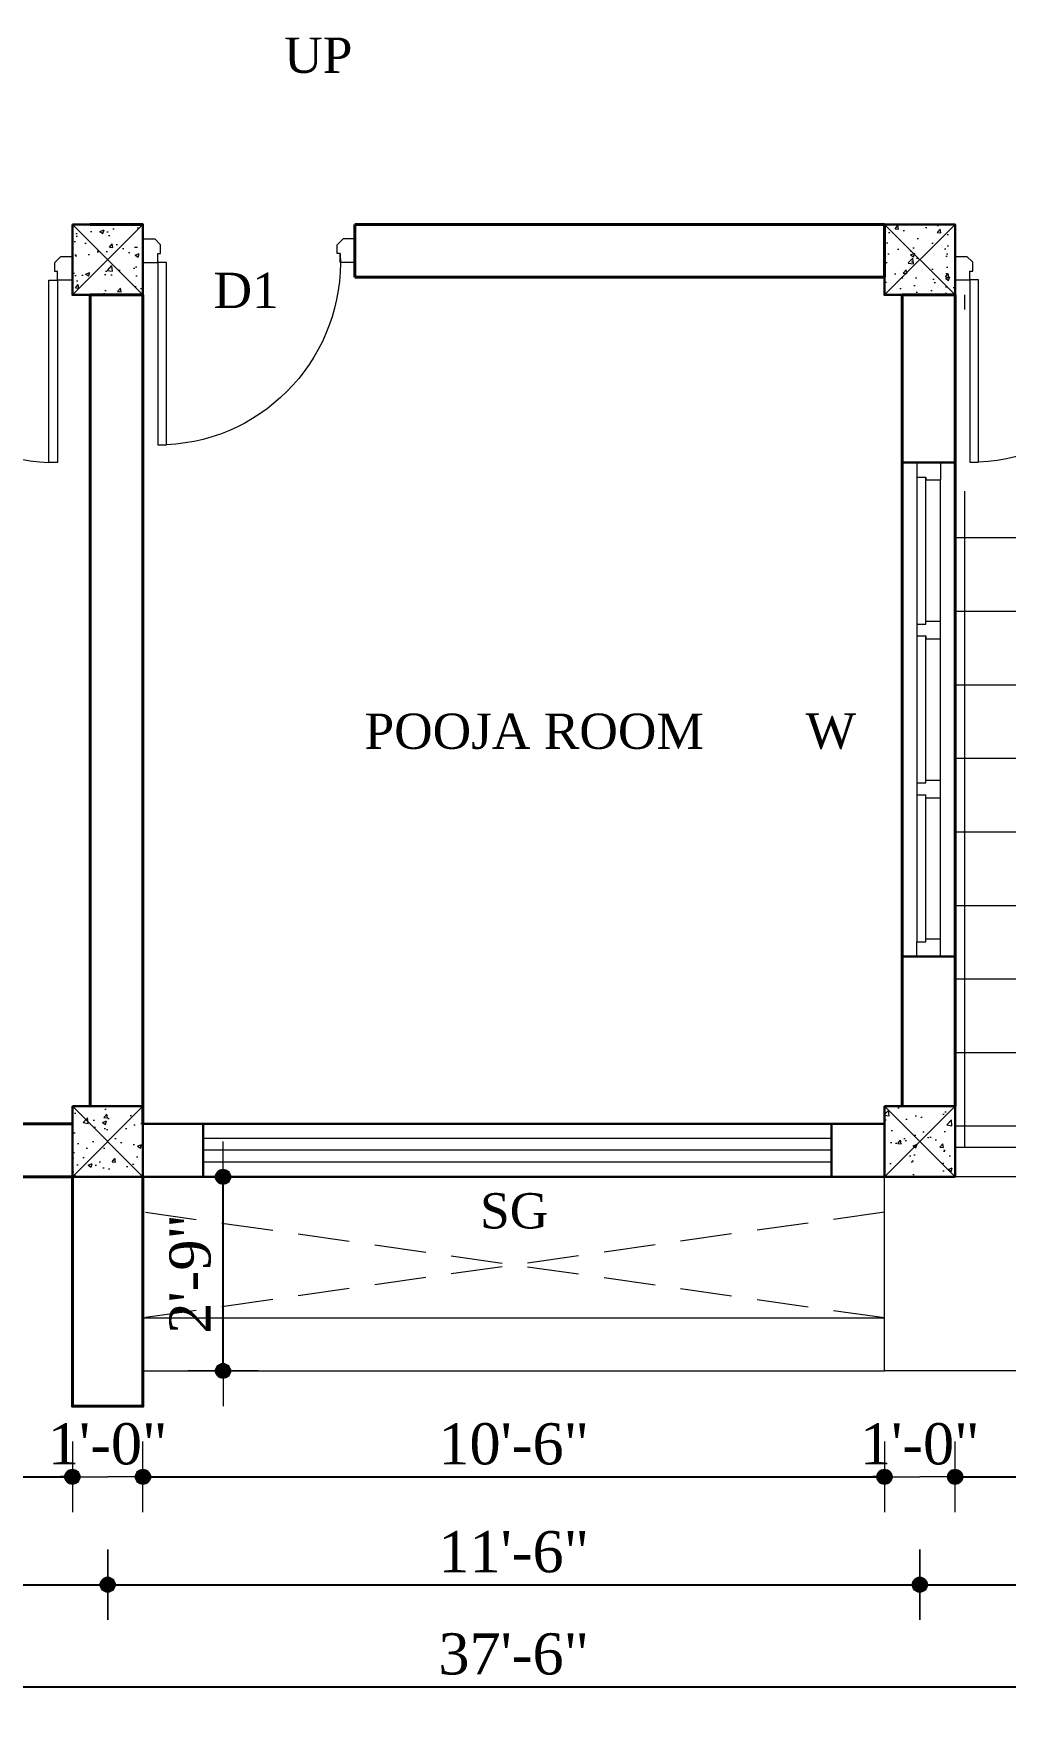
# Model space of a CAD drawing. Header units: inches. Extents: x 897 to 49934, y -34925 to -18564.
# Drawn here: x 18262.6 to 18427.7, y -23940.5 to -23653.5 of the extents above; entities that cross this region are included whole.
import ezdxf

# ---------------------------------------------------------------- set-up
doc = ezdxf.new("R2010")
doc.units = ezdxf.units.IN
doc.header["$LTSCALE"] = 35
doc.header["$MEASUREMENT"] = 0
doc.header["$PDMODE"] = 34
doc.linetypes.add('HIDDEN', pattern=[0.375, 0.25, -0.125])
for name, color, linetype, lineweight in [('SES- Door&Window', 21, 'Continuous', 15), ('SES-DIMENSION', 142, 'Continuous', 13), ('SES-HACTH', 8, 'Continuous', 13), ('SES-REBARS', 1, 'Continuous', 40), ('SES-Staircase', 134, 'Continuous', 13), ('SES-TEXT', 3, 'Continuous', 20), ('SES-Wall Plan', 6, 'Continuous', 30)]:
    doc.layers.add(name, color=color, linetype=linetype, lineweight=lineweight)
doc.styles.add('7 INCH', font='times.ttf', dxfattribs={"height": 7})
doc.styles.add('SES-ARAIL', font='times.ttf', dxfattribs={"height": 6})
doc.dimstyles.new('7 INCH', dxfattribs={"dimscale": 0, "dimtxt": 7, "dimasz": 1, "dimexe": 2, "dimexo": 9, "dimgap": 2, "dimtad": 1, "dimdec": 0, "dimzin": 3, "dimdsep": 46, "dimlunit": 4, "dimtxsty": '7 INCH', "dimblk": 'DIM', "dimcen": 3, "dimdle": 3, "dimse1": 1, "dimse2": 1, "dimclrd": 256, "dimclre": 256, "dimclrt": 7, "dimadec": 1, "dimazin": 2, "dimtfac": 1, "dimtdec": 0, "dimtix": 1, "dimtofl": 0, "dimtmove": 2, "dimatfit": 3, "dimldrblk": 'ARW', "dimfxl": 2, "dimfrac": 2, "dimtolj": 2, "dimtzin": 0, "dimarcsym": 0})

# ---------------------------------------------------------------- blocks, each defined once
blk = doc.blocks.new('c11')
at = {"layer": 'SES-HACTH', "linetype": 'ByBlock'}
h = blk.add_hatch(dxfattribs=at)
h.set_pattern_fill('AR-CONC', color=256)
h.set_pattern_definition([(50, (-20422.33, 19414.4167), (7.1726018, -0.6275213), [0.75, -8.25]), (355, (-20422.33, 19414.417), (-1.3875133, 7.5219213), [0.6, -6.6]), (100.451444, (-20421.732, 19414.3644), (5.7850885, 6.8943999), [0.637402, -7.0114211]), (46.1842, (-20422.33, 19416.417), (10.6724133, -1.6551928), [1.125, -12.375]), (96.635635, (-20421.441, 19416.279), (9.3466195, 9.741186), [0.9561034, -10.5171376]), (351.184164, (-20422.33, 19416.417), (9.3466195, 9.741186), [0.9, -9.9]), (21, (-20421.33, 19415.9167), (5.9690705, -4.0261889), [0.75, -8.25]), (326, (-20421.33, 19415.917), (2.4331533, 7.2515005), [0.6, -6.6]), (71.451445, (-20420.8325, 19415.581), (8.4022238, 3.2253115), [0.6374019, -7.0114211]), (37.5, (-20422.33, 19414.4167), (0.12159855, 3.32893854), [0, -6.52, 0, -6.7, 0, -6.625]), (7.5, (-20422.33, 19414.4167), (2.63069537, 3.9441171), [0, -3.82, 0, -6.37, 0, -2.525]), (327.5, (-20424.56, 19414.4167), (5.33822436, -0.22554872), [0, -2.5, 0, -7.8, 0, -10.35]), (317.5, (-20425.56, 19414.4167), (5.8318617, 1.0010498), [0, -3.25, 0, -5.18, 0, -7.35])])
h.paths.add_polyline_path([(-6, 6), (-6, -6), (6, -6), (6, 6)])
for p, q in [((-6, 6), (6, -6)), ((6, 6), (-6, -6))]:
    blk.add_line(p, q, dxfattribs=at)
at = {"layer": 'SES-Wall Plan', "linetype": 'ByBlock'}
blk.add_lwpolyline([(-6, 6), (6, 6), (6, -6), (-6, -6)], close=True, dxfattribs=at)
blk = doc.blocks.new('DIM')
at = {"layer": 'SES-DIMENSION'}
h = blk.add_hatch(color=256, dxfattribs=at)
h.paths.add_polyline_path([(0, 1.28), (0, 0), (1.28, 0, 0.414214)])
h.paths.add_polyline_path([(1.28, 0), (0, 0), (0, -1.28, 0.414214)])
h.paths.add_polyline_path([(0, 0), (-1.28, 0, 0.414214), (0, -1.28)])
h.paths.add_polyline_path([(0, 1.28, 0.414214), (-1.28, 0), (0, 0)])
for p, q in [((0, 6), (0, -6)), ((-6, 0), (6, 0))]:
    blk.add_line(p, q, dxfattribs=at)
blk.add_circle((0, 0), 1.28, dxfattribs=at)
blk = doc.blocks.new('*D717')
at = {"layer": 'Defpoints', "color": 0, "linetype": 'ByBlock', "transparency": 16777216}
for p in [(18131.19, -23847.83), (18269.19, -23847.83), (18269.19, -23898.83)]:
    blk.add_point(p, dxfattribs=at)
at = {"layer": 'SES-DIMENSION', "linetype": 'ByBlock', "lineweight": -2, "transparency": 16777216}
blk.add_line((18132.19, -23898.83), (18268.19, -23898.83), dxfattribs=at)
at = {"layer": 'SES-DIMENSION', "linetype": 'ByBlock', "lineweight": -2, "transparency": 16777216, "rotation": 180}
blk.add_blockref('DIM', (18131.19, -23898.83), dxfattribs=at)
at = {"layer": 'SES-DIMENSION', "linetype": 'ByBlock', "lineweight": -2, "transparency": 16777216}
blk.add_blockref('DIM', (18269.19, -23898.83), dxfattribs=at)
at = {"layer": 'SES-DIMENSION', "color": 7, "linetype": 'ByBlock', "transparency": 16777216, "insert": (18200.19, -23893.27), "char_height": 7, "attachment_point": 5, "style": '7 INCH'}
blk.add_mtext('\\A2;11\'-6"', dxfattribs=at)
blk = doc.blocks.new('ARW')
at = {"layer": 'SES-DIMENSION'}
blk.add_lwpolyline([(10, 0, 0, 6, 0), (0, 0, 0, 0, 0), (10, 0, 0, 0, 0)], format="xyseb", dxfattribs=at)
blk = doc.blocks.new('*D718')
at = {"layer": 'Defpoints', "color": 0, "linetype": 'ByBlock', "transparency": 16777216}
for p in [(18269.19, -23847.83), (18281.19, -23847.83), (18281.19, -23898.83)]:
    blk.add_point(p, dxfattribs=at)
at = {"layer": 'SES-DIMENSION', "linetype": 'ByBlock', "lineweight": -2, "transparency": 16777216}
for p, q in [((18268.19, -23898.83), (18267.19, -23898.83)), ((18282.19, -23898.83), (18283.19, -23898.83))]:
    blk.add_line(p, q, dxfattribs=at)
blk.add_blockref('DIM', (18269.19, -23898.83), dxfattribs=at)
at = {"layer": 'SES-DIMENSION', "linetype": 'ByBlock', "lineweight": -2, "transparency": 16777216, "rotation": 180}
blk.add_blockref('DIM', (18281.19, -23898.83), dxfattribs=at)
at = {"layer": 'SES-DIMENSION', "color": 7, "linetype": 'ByBlock', "transparency": 16777216, "insert": (18275.19, -23893.27), "char_height": 7, "attachment_point": 5, "style": '7 INCH'}
blk.add_mtext('\\A2;1\'-0"', dxfattribs=at)
blk = doc.blocks.new('*D719')
at = {"layer": 'Defpoints', "color": 0, "linetype": 'ByBlock', "transparency": 16777216}
for p in [(18407.19, -23844.83), (18281.19, -23847.83), (18407.19, -23898.83)]:
    blk.add_point(p, dxfattribs=at)
at = {"layer": 'SES-DIMENSION', "linetype": 'ByBlock', "lineweight": -2, "transparency": 16777216}
blk.add_line((18282.19, -23898.83), (18406.19, -23898.83), dxfattribs=at)
at = {"layer": 'SES-DIMENSION', "linetype": 'ByBlock', "lineweight": -2, "transparency": 16777216, "rotation": 180}
blk.add_blockref('DIM', (18281.19, -23898.83), dxfattribs=at)
at = {"layer": 'SES-DIMENSION', "linetype": 'ByBlock', "lineweight": -2, "transparency": 16777216}
blk.add_blockref('DIM', (18407.19, -23898.83), dxfattribs=at)
at = {"layer": 'SES-DIMENSION', "color": 7, "linetype": 'ByBlock', "transparency": 16777216, "insert": (18344.19, -23893.27), "char_height": 7, "attachment_point": 5, "style": '7 INCH'}
blk.add_mtext('\\A2;10\'-6"', dxfattribs=at)
blk = doc.blocks.new('*D720')
at = {"layer": 'Defpoints', "color": 0, "linetype": 'ByBlock', "transparency": 16777216}
for p in [(18407.19, -23844.83), (18419.19, -23847.83), (18419.19, -23898.83)]:
    blk.add_point(p, dxfattribs=at)
at = {"layer": 'SES-DIMENSION', "linetype": 'ByBlock', "lineweight": -2, "transparency": 16777216}
for p, q in [((18406.19, -23898.83), (18405.19, -23898.83)), ((18420.19, -23898.83), (18421.19, -23898.83))]:
    blk.add_line(p, q, dxfattribs=at)
blk.add_blockref('DIM', (18407.19, -23898.83), dxfattribs=at)
at = {"layer": 'SES-DIMENSION', "linetype": 'ByBlock', "lineweight": -2, "transparency": 16777216, "rotation": 180}
blk.add_blockref('DIM', (18419.19, -23898.83), dxfattribs=at)
at = {"layer": 'SES-DIMENSION', "color": 7, "linetype": 'ByBlock', "transparency": 16777216, "insert": (18413.19, -23893.27), "char_height": 7, "attachment_point": 5, "style": '7 INCH'}
blk.add_mtext('\\A2;1\'-0"', dxfattribs=at)
blk = doc.blocks.new('*D721')
at = {"layer": 'Defpoints', "color": 0, "linetype": 'ByBlock', "transparency": 16777216}
for p in [(18419.19, -23847.83), (18557.19, -23847.83), (18557.19, -23898.83)]:
    blk.add_point(p, dxfattribs=at)
at = {"layer": 'SES-DIMENSION', "linetype": 'ByBlock', "lineweight": -2, "transparency": 16777216}
blk.add_line((18420.19, -23898.83), (18556.19, -23898.83), dxfattribs=at)
at = {"layer": 'SES-DIMENSION', "linetype": 'ByBlock', "lineweight": -2, "transparency": 16777216, "rotation": 180}
blk.add_blockref('DIM', (18419.19, -23898.83), dxfattribs=at)
at = {"layer": 'SES-DIMENSION', "linetype": 'ByBlock', "lineweight": -2, "transparency": 16777216}
blk.add_blockref('DIM', (18557.19, -23898.83), dxfattribs=at)
at = {"layer": 'SES-DIMENSION', "color": 7, "linetype": 'ByBlock', "transparency": 16777216, "insert": (18488.19, -23893.27), "char_height": 7, "attachment_point": 5, "style": '7 INCH'}
blk.add_mtext('\\A2;11\'-6"', dxfattribs=at)
blk = doc.blocks.new('*D723')
at = {"layer": 'Defpoints', "color": 0, "linetype": 'ByBlock', "transparency": 16777216}
for p in [(18125.19, -23847.83), (18275.19, -23847.83), (18275.19, -23917.16)]:
    blk.add_point(p, dxfattribs=at)
at = {"layer": 'SES-DIMENSION', "linetype": 'ByBlock', "lineweight": -2, "transparency": 16777216}
blk.add_line((18126.19, -23917.16), (18274.19, -23917.16), dxfattribs=at)
at = {"layer": 'SES-DIMENSION', "linetype": 'ByBlock', "lineweight": -2, "transparency": 16777216, "rotation": 180}
blk.add_blockref('DIM', (18125.19, -23917.16), dxfattribs=at)
at = {"layer": 'SES-DIMENSION', "linetype": 'ByBlock', "lineweight": -2, "transparency": 16777216}
blk.add_blockref('DIM', (18275.19, -23917.16), dxfattribs=at)
at = {"layer": 'SES-DIMENSION', "color": 7, "linetype": 'ByBlock', "transparency": 16777216, "insert": (18200.19, -23911.6), "char_height": 7, "attachment_point": 5, "style": '7 INCH'}
blk.add_mtext('\\A2;12\'-6"', dxfattribs=at)
blk = doc.blocks.new('*D724')
at = {"layer": 'Defpoints', "color": 0, "linetype": 'ByBlock', "transparency": 16777216}
for p in [(18275.19, -23847.83), (18413.19, -23847.83), (18413.19, -23917.16)]:
    blk.add_point(p, dxfattribs=at)
at = {"layer": 'SES-DIMENSION', "linetype": 'ByBlock', "lineweight": -2, "transparency": 16777216}
blk.add_line((18276.19, -23917.16), (18412.19, -23917.16), dxfattribs=at)
at = {"layer": 'SES-DIMENSION', "linetype": 'ByBlock', "lineweight": -2, "transparency": 16777216, "rotation": 180}
blk.add_blockref('DIM', (18275.19, -23917.16), dxfattribs=at)
at = {"layer": 'SES-DIMENSION', "linetype": 'ByBlock', "lineweight": -2, "transparency": 16777216}
blk.add_blockref('DIM', (18413.19, -23917.16), dxfattribs=at)
at = {"layer": 'SES-DIMENSION', "color": 7, "linetype": 'ByBlock', "transparency": 16777216, "insert": (18344.19, -23911.6), "char_height": 7, "attachment_point": 5, "style": '7 INCH'}
blk.add_mtext('\\A2;11\'-6"', dxfattribs=at)
blk = doc.blocks.new('*D725')
at = {"layer": 'Defpoints', "color": 0, "linetype": 'ByBlock', "transparency": 16777216}
for p in [(18413.19, -23847.83), (18563.19, -23847.83), (18563.19, -23917.16)]:
    blk.add_point(p, dxfattribs=at)
at = {"layer": 'SES-DIMENSION', "linetype": 'ByBlock', "lineweight": -2, "transparency": 16777216}
blk.add_line((18414.19, -23917.16), (18562.19, -23917.16), dxfattribs=at)
at = {"layer": 'SES-DIMENSION', "linetype": 'ByBlock', "lineweight": -2, "transparency": 16777216, "rotation": 180}
blk.add_blockref('DIM', (18413.19, -23917.16), dxfattribs=at)
at = {"layer": 'SES-DIMENSION', "linetype": 'ByBlock', "lineweight": -2, "transparency": 16777216}
blk.add_blockref('DIM', (18563.19, -23917.16), dxfattribs=at)
at = {"layer": 'SES-DIMENSION', "color": 7, "linetype": 'ByBlock', "transparency": 16777216, "insert": (18488.19, -23911.6), "char_height": 7, "attachment_point": 5, "style": '7 INCH'}
blk.add_mtext('\\A2;12\'-6"', dxfattribs=at)
blk = doc.blocks.new('*D726')
at = {"layer": 'Defpoints', "color": 0, "linetype": 'ByBlock', "transparency": 16777216}
for p in [(18119.19, -23847.83), (18569.19, -23847.83), (18569.19, -23934.54)]:
    blk.add_point(p, dxfattribs=at)
at = {"layer": 'SES-DIMENSION', "linetype": 'ByBlock', "lineweight": -2, "transparency": 16777216}
blk.add_line((18120.19, -23934.54), (18568.19, -23934.54), dxfattribs=at)
at = {"layer": 'SES-DIMENSION', "linetype": 'ByBlock', "lineweight": -2, "transparency": 16777216, "rotation": 180}
blk.add_blockref('DIM', (18119.19, -23934.54), dxfattribs=at)
at = {"layer": 'SES-DIMENSION', "linetype": 'ByBlock', "lineweight": -2, "transparency": 16777216}
blk.add_blockref('DIM', (18569.19, -23934.54), dxfattribs=at)
at = {"layer": 'SES-DIMENSION', "color": 7, "linetype": 'ByBlock', "transparency": 16777216, "insert": (18344.19, -23928.97), "char_height": 7, "attachment_point": 5, "style": '7 INCH'}
blk.add_mtext('\\A2;37\'-6"', dxfattribs=at)
blk = doc.blocks.new('*D754')
at = {"layer": 'Defpoints', "color": 0, "linetype": 'ByBlock', "transparency": 16777216}
for p in [(18281.19, -23847.83), (18294.79, -23847.83), (18281.19, -23880.83)]:
    blk.add_point(p, dxfattribs=at)
at = {"layer": 'SES-DIMENSION', "linetype": 'ByBlock', "lineweight": -2, "transparency": 16777216}
blk.add_line((18294.79, -23879.83), (18294.79, -23848.83), dxfattribs=at)
for p, rotation in [((18294.79, -23847.83), 90), ((18294.79, -23880.83), 270)]:
    blk.add_blockref('DIM', p, dxfattribs=dict(at, rotation=rotation))
at = {"layer": 'SES-DIMENSION', "color": 7, "linetype": 'ByBlock', "transparency": 16777216, "insert": (18289.22, -23864.33), "char_height": 7, "attachment_point": 5, "rotation": 90, "style": '7 INCH'}
blk.add_mtext('\\A2;2\'-9"', dxfattribs=at)
blk = doc.blocks.new('3ls')
at = {"layer": 'SES- Door&Window'}
for p, q in [((-36, -2.5), (-34, -2.5)), ((-34, -2.5), (-33, -3.5)), ((-2, -2.5), (-3, -3.5)), ((0, -2.5), (-2, -2.5)), ((-33.5, -6.5), (-33.5, -5)), ((-33.5, -5), (-33, -5)), ((-33, -5), (-33, -3.5)), ((-3, -5), (-3, -3.5)), ((-2.5, -5), (-3, -5)), ((-2.5, -6.5), (-2.5, -5)), ((-36, -6.5), (-33.5, -6.5)), ((0, -6.5), (-2.5, -6.5))]:
    blk.add_line(p, q, dxfattribs=at)
blk.add_lwpolyline([(-2.5, -6.5), (-2.5, -37.5), (-4, -37.5), (-4, -6.5)], close=True, dxfattribs=at)
blk.add_arc((-2.5, -6.5), 31.04, 177.2298, 267.2298, dxfattribs=at)
at = {"layer": 'SES-Wall Plan', "color": 6, "ltscale": 2}
for p, q in [((-36, -6.5), (-36, -1.5)), ((0, -6.5), (0, -1.5))]:
    blk.add_line(p, q, dxfattribs=at)
blk = doc.blocks.new('TB')
at = {"layer": 'SES-REBARS', "color": 6, "linetype": 'ByBlock'}
blk.add_line((18262.55, -19490.86), (18262.55, -19485.86), dxfattribs=at)
at = {"layer": 'SES-Wall Plan', "linetype": 'ByBlock'}
for p, q in [((18154.55, -19485.86), (18262.55, -19485.86)), ((18154.55, -19490.86), (18262.55, -19490.86)), ((18245.55, -19490.86), (18245.55, -19564.31)), ((18250.55, -19490.86), (18250.55, -19564.31))]:
    blk.add_line(p, q, dxfattribs=at)
at = {"layer": 'SES-HACTH', "ltscale": 2, "xscale": -1, "rotation": 180}
blk.add_blockref('3ls', (18298.55, -19492.36), dxfattribs=at)
at = {"layer": 'SES-HACTH', "ltscale": 2, "rotation": 180}
blk.add_blockref('3ls', (18157.55, -19574.81), dxfattribs=at)
at = {"layer": 'SES-TEXT', "char_height": 7, "width": 44.2055, "attachment_point": 9, "style": '7 INCH'}
for insert in [(18284.33, -19485.23), (18179.33, -19567.67)]:
    blk.add_mtext('D1', dxfattribs=dict(at, insert=insert))
blk = doc.blocks.new('6H')
at = {"layer": 'SES- Door&Window'}
for p, q in [((-78, -2.5), (-75.5, -2.5)), ((-75.5, -2.5), (3.5, -2.5)), ((-75.5, -2.5), (-75.5, -4)), ((-50.5, -2.5), (-50.5, -4)), ((-48.5, -2.5), (-48.5, -4)), ((-23.5, -2.5), (-23.5, -4)), ((-21.5, -2.5), (-21.5, -4)), ((6, -2.5), (3.5, -2.5)), ((3.5, -2.5), (3.5, -4)), ((-75.5, -4), (-75, -4)), ((-50.5, -4), (-75.5, -4)), ((-75, -4), (-75, -6.5)), ((-51, -4), (-51, -6.5)), ((-48.5, -4), (-48, -4)), ((-23.5, -4), (-48.5, -4)), ((-48, -4), (-48, -6.5)), ((-24, -4), (-24, -6.5)), ((-23.5, -4), (-24, -4)), ((3, -4), (-21.5, -4)), ((-21, -4), (-21, -6.5)), ((3, -4), (3, -6.5)), ((3.5, -4), (3, -4)), ((-78, -6.5), (-75, -6.5)), ((3, -6.5), (-75, -6.5)), ((6, -6.5), (3, -6.5))]:
    blk.add_line(p, q, dxfattribs=at)
at = {"layer": 'SES-Wall Plan'}
for p, q in [((-78, -9), (-78, 0)), ((-78, -9), (-78, 0)), ((6, -9), (6, 0))]:
    blk.add_line(p, q, dxfattribs=at)
blk.add_lwpolyline([(6, 0), (-78, 0), (-78, -9), (6, -9)], close=True, dxfattribs=at)

msp = doc.modelspace()

# ---------------------------------------------------------------- hatches: boundary and pattern name
at = {"layer": 'SES-HACTH'}
h = msp.add_hatch(dxfattribs=at)
h.set_pattern_fill('NET', color=251, scale=100)
h.set_pattern_definition([(0, (-2641.694, -2839.201), (0, 12.5), []), (90, (-2641.694, -2839.201), (-12.5, 8e-16), [])])
h.paths.add_polyline_path([(18461.52, -23769.53), (18512.19, -23769.53), (18512.19, -23758.8), (18461.52, -23758.8)], flags=16)
h.paths.add_polyline_path([(18423.19, -23700.44), (18423.19, -23697.94), (18417.19, -23697.94), (18417.19, -23700.44)])
edge = h.paths.add_edge_path()
edge.add_arc((18421.69, -23695.38), 31.04, 312.1091, 355.2613)
edge.add_line((18452.62, -23697.94), (18597.19, -23697.94))
edge.add_line((18597.19, -23697.94), (18597.19, -23842.83))
edge.add_line((18597.19, -23842.83), (18419.19, -23842.83))
edge.add_line((18419.19, -23842.83), (18419.19, -23835.83))
edge.add_line((18419.19, -23835.83), (18419.19, -23733.94))
edge.add_line((18419.19, -23733.94), (18417.19, -23733.94))
edge.add_line((18417.19, -23733.94), (18417.19, -23731.48))
edge.add_arc((18417.19, -23700.44), 31.04, 270, 324.6404)

# ---------------------------------------------------------------- linework, layer by layer
at = {"layer": 'SES- Door&Window', "linetype": 'ByBlock'}
for points in [[(18398.19, -23841.33), (18291.41, -23841.33)], [(18398.19, -23843.33), (18291.41, -23843.33)], [(18398.19, -23845.33), (18291.41, -23845.33)]]:
    msp.add_lwpolyline(points, dxfattribs=at)
at = {"layer": 'SES-DIMENSION', "linetype": 'ByBlock'}
for p, q in [((18569.19, -23842.83), (18419.19, -23842.83)), ((18602.19, -23847.83), (18419.19, -23847.83))]:
    msp.add_line(p, q, dxfattribs=at)
at = {"layer": 'SES-DIMENSION', "linetype": 'HIDDEN'}
for points in [[(18407.19, -23871.83), (18281.19, -23853.83)], [(18407.19, -23853.83), (18281.19, -23871.83)]]:
    msp.add_lwpolyline(points, dxfattribs=at)
at = {"layer": 'SES-DIMENSION', "linetype": 'ByBlock'}
for points in [[(18281.19, -23871.83), (18407.19, -23871.83)], [(18281.19, -23880.83), (18407.19, -23880.83)]]:
    msp.add_lwpolyline(points, dxfattribs=at)
at = {"layer": 'SES-REBARS', "color": 6, "linetype": 'ByBlock'}
for p, q in [((18281.19, -23685.94), (18272.19, -23685.94)), ((18407.19, -23685.94), (18317.19, -23685.94)), ((18317.19, -23685.94), (18317.19, -23694.94)), ((18407.19, -23694.94), (18407.19, -23685.94)), ((18407.19, -23694.94), (18317.19, -23694.94)), ((18272.19, -23835.83), (18272.19, -23697.94)), ((18281.19, -23697.94), (18272.19, -23697.94)), ((18281.19, -23838.83), (18281.19, -23697.94)), ((18410.19, -23835.83), (18410.19, -23697.94)), ((18410.19, -23697.94), (18419.19, -23697.94)), ((18419.19, -23835.83), (18419.19, -23697.94)), ((18269.19, -23838.83), (18131.19, -23838.83)), ((18131.19, -23847.83), (18269.19, -23847.83))]:
    msp.add_line(p, q, dxfattribs=at)
msp.add_lwpolyline([(18269.19, -23847.83), (18269.19, -23886.83), (18281.19, -23886.83), (18281.19, -23847.83)], dxfattribs=at)
at = {"layer": 'SES-Staircase', "linetype": 'ByBlock'}
msp.add_lwpolyline([(18602.19, -23847.83), (18602.19, -23880.83), (18407.19, -23880.83), (18407.19, -23847.83)], dxfattribs=at)
at = {"layer": 'SES-Wall Plan', "linetype": 'ByBlock'}
for p, q in [((18407.19, -23838.83), (18281.19, -23838.83)), ((18407.19, -23847.83), (18281.19, -23847.83))]:
    msp.add_line(p, q, dxfattribs=at)
for points in [[(18291.41, -23847.83), (18291.41, -23838.83)], [(18407.19, -23838.83), (18398.19, -23838.83), (18398.19, -23847.83)]]:
    msp.add_lwpolyline(points, dxfattribs=at)

# ---------------------------------------------------------------- block references
at = {"layer": 'SES-HACTH', "ltscale": 2, "xscale": -1}
for p in [(18281.19, -23685.91), (18419.19, -23688.88)]:
    msp.add_blockref('3ls', p, dxfattribs=at)
at = {"layer": 'SES-HACTH', "ltscale": 2}
msp.add_blockref('3ls', (18269.19, -23688.94), dxfattribs=at)
at = {"layer": 'SES-HACTH', "ltscale": 2, "xscale": -1, "rotation": 90}
msp.add_blockref('6H', (18410.19, -23804.39), dxfattribs=at)
at = {"layer": 'SES-REBARS', "linetype": 'ByBlock'}
for p in [(18275.19, -23691.94), (18413.19, -23691.94), (18275.19, -23841.83), (18413.19, -23841.83)]:
    msp.add_blockref('c11', p, dxfattribs=at)
at = {"layer": 'SES-Wall Plan', "linetype": 'ByBlock'}
msp.add_blockref('TB', (-26.37, -4124.63), dxfattribs=at)

# ---------------------------------------------------------------- texts
at = {"layer": 'SES-TEXT', "ltscale": 2, "style": 'SES-ARAIL'}
for s, p in [('UP', (18305.19, -23660.19)), ('POOJA ROOM', (18318.83, -23775.09)), ('W', (18393.79, -23775.05))]:
    msp.add_text(s, height=6, dxfattribs=at).set_placement(p)
at = {"layer": 'SES-TEXT', "char_height": 6, "width": 44.2055, "style": 'SES-ARAIL'}
for s, insert, attachment_point in [('D1', (18293.18, -23700.18), 7), ('SG', (18338.47, -23850.61), 1)]:
    msp.add_mtext(s, dxfattribs=dict(at, insert=insert, attachment_point=attachment_point))

# ---------------------------------------------------------------- dimensions: what is measured, and where the dimension line sits
at = {"layer": 'SES-DIMENSION', "linetype": 'ByBlock'}
dim = msp.add_linear_dim(base=(18294.79, -23847.83), p1=(18281.19, -23880.83), p2=(18281.19, -23847.83), angle=90, dimstyle='7 INCH', override={"dimscale": 1}, dxfattribs=at)
dim.commit()
dim.dimension.update_dxf_attribs({"geometry": '*D754', "text_midpoint": (18289.22, -23864.33)})
for base, p1, p2, picture, middle in [((18407.19, -23898.83), (18281.19, -23847.83), (18407.19, -23844.83), '*D719', (18344.19, -23893.27)), ((18419.19, -23898.83), (18407.19, -23844.83), (18419.19, -23847.83), '*D720', (18413.19, -23893.27)), ((18569.19, -23934.54), (18119.19, -23847.83), (18569.19, -23847.83), '*D726', (18344.19, -23928.97)), ((18275.19, -23917.16), (18125.19, -23847.83), (18275.19, -23847.83), '*D723', (18200.19, -23911.6)), ((18269.19, -23898.83), (18131.19, -23847.83), (18269.19, -23847.83), '*D717', (18200.19, -23893.27)), ((18281.19, -23898.83), (18269.19, -23847.83), (18281.19, -23847.83), '*D718', (18275.19, -23893.27)), ((18413.19, -23917.16), (18275.19, -23847.83), (18413.19, -23847.83), '*D724', (18344.19, -23911.6)), ((18563.19, -23917.16), (18413.19, -23847.83), (18563.19, -23847.83), '*D725', (18488.19, -23911.6)), ((18557.19, -23898.83), (18419.19, -23847.83), (18557.19, -23847.83), '*D721', (18488.19, -23893.27))]:
    dim = msp.add_linear_dim(base=base, p1=p1, p2=p2, dimstyle='7 INCH', override={"dimscale": 1}, dxfattribs=at)
    dim.commit()
    dim.dimension.update_dxf_attribs({"geometry": picture, "text_midpoint": middle})

doc.saveas('drawing.dxf')
